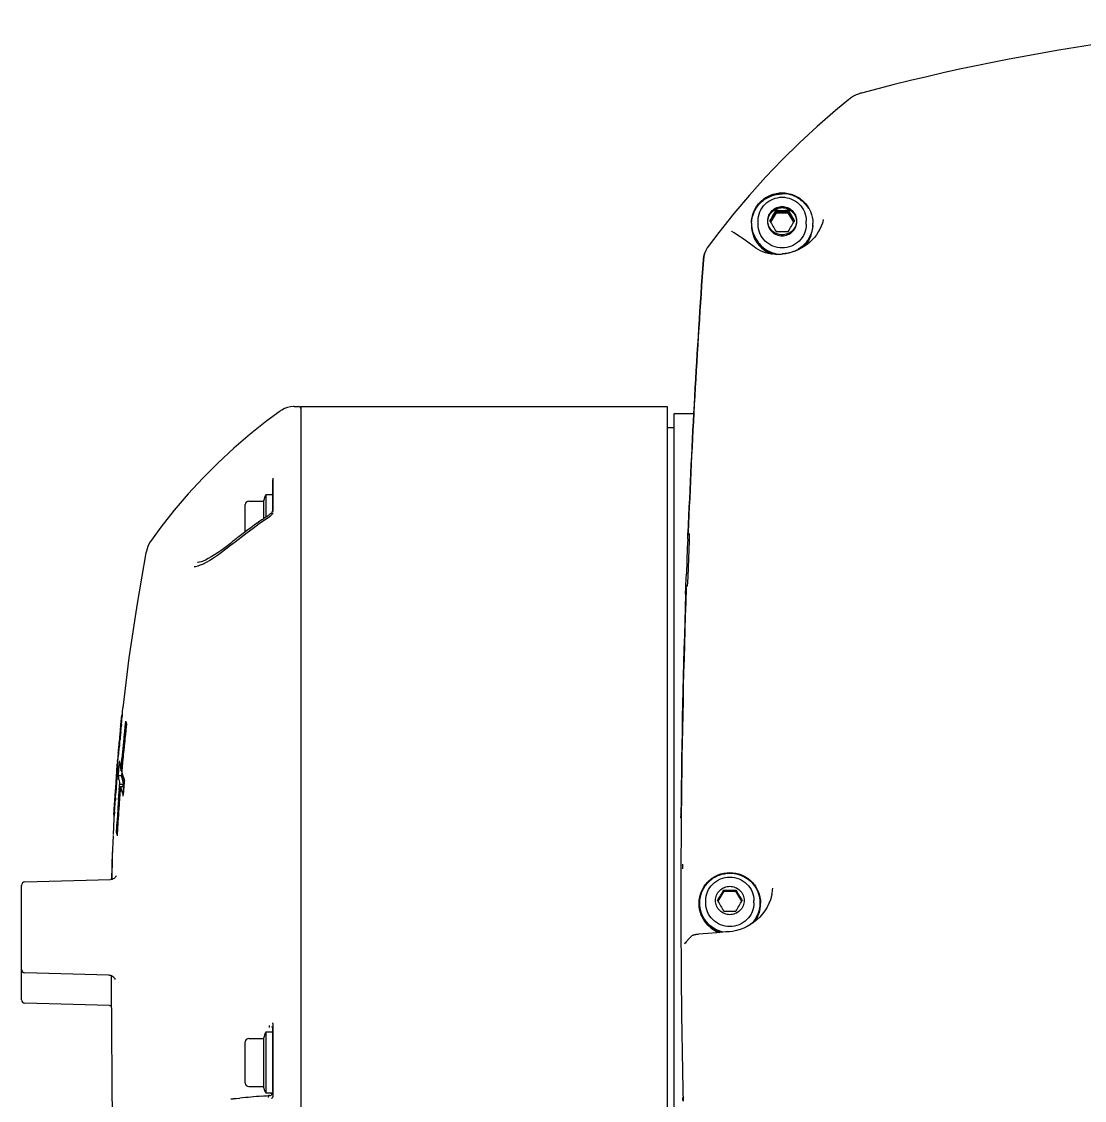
# Model space of a CAD drawing. Header units: millimetres. Extents: x 5828 to 6704, y 123 to 421.
# Drawn here: x 6340.38 to 6347.99, y 272.88 to 280.61 of the extents above; entities that cross this region are included whole.
import ezdxf

# ---------------------------------------------------------------- set-up
doc = ezdxf.new("R2010")
doc.units = ezdxf.units.MM
doc.layers.add('外形图', color=7, linetype='Continuous')

msp = doc.modelspace()

# ---------------------------------------------------------------- linework, layer by layer
at = {"layer": '外形图', "linetype": 'Continuous'}
for p, q in [((6345.7847, 279.2498), (6345.7433, 279.1786)), ((6345.7847, 279.2414), (6345.7457, 279.1743)), ((6345.7847, 279.2588), (6345.7847, 279.2498)), ((6345.7847, 279.2505), (6345.7847, 279.2414)), ((6345.7847, 279.2498), (6345.8728, 279.2498)), ((6345.7847, 279.2414), (6345.8728, 279.2414)), ((6345.8728, 279.2588), (6345.8728, 279.2498)), ((6345.8728, 279.2505), (6345.8728, 279.2414)), ((6345.9142, 279.1786), (6345.8728, 279.2498)), ((6345.9118, 279.1743), (6345.8728, 279.2414)), ((6345.6563, 279.1725), (6345.6563, 279.1809)), ((6345.6563, 279.1595), (6345.6563, 279.1725)), ((6345.7407, 279.1748), (6345.7432, 279.1789)), ((6345.9144, 279.1789), (6345.9168, 279.1748)), ((6346.0013, 279.1725), (6346.0013, 279.1809)), ((6346.0013, 279.1595), (6346.0013, 279.1725)), ((6346.1242, 279.1927), (6346.1242, 279.193)), ((6345.4685, 279.1069), (6345.4662, 279.1082)), ((6345.2923, 278.9891), (6345.2817, 278.97)), ((6345.299, 278.9988), (6345.2923, 278.9891)), ((6345.5912, 279.0231), (6345.5661, 279.0414)), ((6345.6182, 279.0029), (6345.5912, 279.0231)), ((6345.628, 278.9956), (6345.6182, 279.0029)), ((6345.2673, 278.9272), (6345.2639, 278.9023)), ((6342.2328, 277.8204), (6342.1367, 277.7493)), ((6342.2368, 277.8232), (6342.2331, 277.8206)), ((6342.2431, 277.827), (6342.2368, 277.8232)), ((6342.2626, 277.8377), (6342.2431, 277.827)), ((6342.2837, 277.8457), (6342.2626, 277.8377)), ((6342.3057, 277.8507), (6342.2837, 277.8457)), ((6342.3311, 277.8527), (6342.3638, 277.8527)), ((6342.3788, 277.8526), (6342.3788, 258.3619)), ((6342.3788, 277.8526), (6345.0038, 277.8526)), ((6345.0038, 277.8526), (6345.0038, 268.9527)), ((6342.1367, 277.7493), (6342.0162, 277.6535)), ((6345.0538, 269.0027), (6345.0538, 277.8026)), ((6345.0538, 269.0027), (6345.0538, 277.8026)), ((6345.0538, 277.8026), (6345.1939, 277.8026)), ((6345.0538, 277.8026), (6345.1939, 277.8026)), ((6345.0038, 277.7026), (6345.0538, 277.7026)), ((6345.0038, 277.7026), (6345.0538, 277.7026)), ((6342.1788, 277.3391), (6342.1788, 277.1002)), ((6342.1788, 277.1065), (6342.1788, 277.3263)), ((6341.5734, 277.2266), (6341.4733, 277.1096)), ((6342.1252, 277.2128), (6342.1115, 277.1751)), ((6342.1288, 277.2226), (6342.1288, 277.0601)), ((6342.1288, 277.2226), (6342.1788, 277.2226)), ((6341.9813, 276.9543), (6341.9813, 277.1501)), ((6342.0063, 277.1751), (6342.1115, 277.1751)), ((6342.1115, 277.1751), (6342.1115, 277.0483)), ((6341.4733, 277.1096), (6341.3778, 276.989)), ((6342.1468, 277.0557), (6342.127, 277.0422)), ((6342.139, 277.0671), (6342.1468, 277.0724)), ((6342.1502, 277.0748), (6342.1468, 277.0724)), ((6342.1788, 277.1064), (6342.1788, 277.1067)), ((6341.3778, 276.989), (6341.3088, 276.8954)), ((6342.127, 277.0422), (6342.0823, 277.0112)), ((6341.9512, 276.9147), (6341.9085, 276.8814)), ((6345.1517, 276.9028), (6345.152, 276.909)), ((6345.152, 276.909), (6345.1525, 276.922)), ((6345.1525, 276.922), (6345.1533, 276.9433)), ((6345.1533, 276.9433), (6345.1535, 276.9472)), ((6345.1557, 276.9523), (6345.1555, 276.9471)), ((6345.1629, 276.92), (6345.1626, 276.9082)), ((6345.163, 276.928), (6345.1629, 276.92)), ((6341.2728, 276.8173), (6341.2697, 276.803)), ((6341.2776, 276.8339), (6341.2728, 276.8173)), ((6341.2839, 276.8507), (6341.2776, 276.8339)), ((6341.8445, 276.8478), (6341.815, 276.8259)), ((6341.8758, 276.8722), (6341.8445, 276.8478)), ((6341.8816, 276.8768), (6341.8758, 276.8722)), ((6341.9085, 276.8814), (6341.8768, 276.8562)), ((6341.8816, 276.8768), (6341.8849, 276.8795)), ((6341.2698, 276.8032), (6341.2073, 276.4423)), ((6345.1394, 276.5714), (6345.1409, 276.615)), ((6345.1409, 276.615), (6345.1422, 276.6526)), ((6345.1529, 276.6473), (6345.1517, 276.6146)), ((6345.1372, 276.5094), (6345.1387, 276.5514)), ((6345.1387, 276.5514), (6345.1391, 276.5636)), ((6345.1391, 276.5636), (6345.1394, 276.5714)), ((6345.1491, 276.571), (6345.1444, 276.5634)), ((6345.1481, 276.5714), (6345.1478, 276.5698)), ((6341.2073, 276.4423), (6341.148, 276.0527)), ((6341.148, 276.0527), (6341.1034, 275.6939)), ((6341.0997, 275.6637), (6341.099, 275.6571)), ((6341.1022, 275.6822), (6341.102, 275.679)), ((6341.1028, 275.6869), (6341.1028, 275.687)), ((6341.1034, 275.6932), (6341.1034, 275.6934)), ((6341.1036, 275.6938), (6341.1035, 275.6938)), ((6341.0896, 275.5652), (6341.091, 275.58)), ((6341.091, 275.58), (6341.0918, 275.5873)), ((6341.0918, 275.5873), (6341.0925, 275.5945)), ((6341.0925, 275.5945), (6341.0932, 275.6015)), ((6341.0932, 275.6015), (6341.0946, 275.6152)), ((6341.0946, 275.6152), (6341.0953, 275.6219)), ((6341.0953, 275.6219), (6341.0973, 275.6412)), ((6341.0998, 275.6374), (6341.0994, 275.6317)), ((6341.0996, 275.6318), (6341.1, 275.6373)), ((6341.1003, 275.6433), (6341.0998, 275.6374)), ((6341.1218, 275.5603), (6341.1261, 275.5985)), ((6341.1244, 275.5796), (6341.1256, 275.5905)), ((6341.1266, 275.5964), (6341.1261, 275.5985)), ((6341.1296, 275.5751), (6341.1302, 275.5731)), ((6341.0828, 275.4808), (6341.0852, 275.5067)), ((6341.088, 275.5035), (6341.0861, 275.484)), ((6341.0863, 275.4842), (6341.0882, 275.504)), ((6341.0878, 275.5355), (6341.0883, 275.5415)), ((6341.0897, 275.5222), (6341.088, 275.5035)), ((6341.0882, 275.504), (6341.09, 275.5236)), ((6341.0888, 275.5577), (6341.0896, 275.5652)), ((6341.09, 275.5236), (6341.0913, 275.5376)), ((6341.0944, 275.5739), (6341.0929, 275.5574)), ((6341.113, 275.4757), (6341.1171, 275.514)), ((6341.1176, 275.522), (6341.1218, 275.5603)), ((6341.1258, 275.5349), (6341.1216, 275.4966)), ((6341.1301, 275.5731), (6341.1258, 275.5349)), ((6341.0806, 275.426), (6341.0789, 275.4084)), ((6341.08, 275.4182), (6341.081, 275.4276)), ((6341.0818, 275.4716), (6341.0812, 275.4649)), ((6341.0826, 275.4804), (6341.0818, 275.4716)), ((6341.0819, 275.4715), (6341.0828, 275.4808)), ((6341.0834, 275.4889), (6341.0826, 275.4804)), ((6341.0861, 275.484), (6341.0842, 275.4638)), ((6341.0845, 275.4648), (6341.0853, 275.4738)), ((6341.0853, 275.4738), (6341.0863, 275.4842)), ((6341.0703, 275.3614), (6341.07, 275.3571)), ((6341.0716, 275.3762), (6341.0703, 275.3614)), ((6341.106, 275.3436), (6341.1023, 275.3053)), ((6341.0612, 275.2489), (6341.0633, 275.2757)), ((6341.063, 275.2722), (6341.0618, 275.2573)), ((6341.0633, 275.2757), (6341.0644, 275.2891)), ((6341.0666, 275.3168), (6341.0654, 275.3019)), ((6341.066, 275.3091), (6341.0666, 275.316)), ((6341.0671, 275.3228), (6341.0666, 275.3168)), ((6341.0677, 275.2966), (6341.068, 275.3023)), ((6341.068, 275.3023), (6341.0682, 275.3078)), ((6341.0752, 275.2629), (6341.0762, 275.2738)), ((6341.0784, 275.3023), (6341.0773, 275.2898)), ((6341.0911, 275.2539), (6341.0945, 275.2922)), ((6341.0915, 275.2539), (6341.0942, 275.2842)), ((6341.0942, 275.2842), (6341.0978, 275.3226)), ((6341.0945, 275.2922), (6341.096, 275.3077)), ((6341.096, 275.3077), (6341.0981, 275.3306)), ((6341.0988, 275.2669), (6341.0968, 275.2453)), ((6341.0996, 275.2725), (6341.0978, 275.2518)), ((6341.1023, 275.3053), (6341.0988, 275.2669)), ((6341.0597, 275.2135), (6341.06, 275.2192)), ((6341.0618, 275.2573), (6341.0611, 275.2481)), ((6341.0613, 275.2485), (6341.0612, 275.2489)), ((6341.0624, 275.2031), (6341.0612, 275.1849)), ((6341.0613, 275.1824), (6341.0618, 275.1908)), ((6341.0618, 275.1908), (6341.0623, 275.1989)), ((6341.071, 275.2152), (6341.07, 275.2028)), ((6341.0707, 275.2081), (6341.0716, 275.2191)), ((6341.0707, 275.2081), (6341.0961, 275.2081)), ((6341.0717, 275.2012), (6341.0707, 275.2081)), ((6341.072, 275.2277), (6341.071, 275.2152)), ((6341.0716, 275.2191), (6341.0734, 275.241)), ((6341.0727, 275.2361), (6341.072, 275.2277)), ((6341.073, 275.2401), (6341.0727, 275.2361)), ((6341.0734, 275.241), (6341.0743, 275.2519)), ((6341.0743, 275.2519), (6341.0752, 275.2629)), ((6341.0908, 275.2458), (6341.0915, 275.2539)), ((6341.0908, 275.2458), (6341.0969, 275.2458)), ((6341.0974, 275.2519), (6341.0911, 275.2539)), ((6341.0968, 275.2453), (6341.0958, 275.2342)), ((6341.097, 275.2194), (6341.0961, 275.2085)), ((6341.0961, 275.2081), (6341.097, 275.2191)), ((6341.0971, 275.2012), (6341.0961, 275.2081)), ((6341.0978, 275.2518), (6341.0962, 275.2342)), ((6341.0982, 275.1943), (6341.0971, 275.2012)), ((6341.054, 275.1259), (6341.0528, 275.1083)), ((6341.0534, 275.116), (6341.0541, 275.1258)), ((6341.0543, 275.1304), (6341.054, 275.1259)), ((6341.0541, 275.1258), (6341.0548, 275.136)), ((6341.0548, 275.136), (6341.0554, 275.1461)), ((6341.0554, 275.1461), (6341.0561, 275.1559)), ((6341.0577, 275.1319), (6341.0573, 275.1248)), ((6341.0574, 275.1251), (6341.0581, 275.1355)), ((6341.0587, 275.1458), (6341.0577, 275.1319)), ((6341.0581, 275.1355), (6341.0588, 275.1456)), ((6341.06, 275.1659), (6341.0587, 275.1458)), ((6341.0588, 275.1456), (6341.0595, 275.1554)), ((6341.0612, 275.1849), (6341.06, 275.1659)), ((6341.0607, 275.1737), (6341.0613, 275.1824)), ((6341.0752, 275.1808), (6341.0739, 275.1876)), ((6341.0785, 275.1032), (6341.0807, 275.1305)), ((6341.0794, 275.1087), (6341.0811, 275.1304)), ((6341.0807, 275.1305), (6341.0816, 275.1421)), ((6341.0811, 275.1304), (6341.0824, 275.1473)), ((6341.0842, 275.1426), (6341.0816, 275.1421)), ((6341.0824, 275.1473), (6341.1077, 275.1473)), ((6341.087, 275.13), (6341.0839, 275.0912)), ((6341.1077, 275.1477), (6341.0842, 275.1426)), ((6341.087, 275.13), (6341.1122, 275.13)), ((6341.0889, 275.123), (6341.087, 275.13)), ((6341.1062, 275.1284), (6341.1077, 275.1473)), ((6341.1077, 275.1477), (6341.1063, 275.13)), ((6341.1096, 275.0989), (6341.1127, 275.1361)), ((6341.114, 275.1567), (6341.1121, 275.1348)), ((6341.1126, 275.1742), (6341.1133, 275.1724)), ((6341.1127, 275.1361), (6341.1155, 275.1676)), ((6341.1135, 275.1801), (6341.116, 275.1734)), ((6341.115, 275.1677), (6341.114, 275.1567)), ((6341.1155, 275.1676), (6341.116, 275.1734)), ((6341.0486, 275.0502), (6341.0491, 275.0562)), ((6341.052, 275.0496), (6341.0508, 275.0326)), ((6341.052, 275.0468), (6341.0527, 275.0573)), ((6341.0736, 275.0316), (6341.0764, 275.0701)), ((6341.0764, 275.0701), (6341.0794, 275.1087)), ((6341.0837, 275.0835), (6341.0807, 275.0448)), ((6341.0817, 275.0635), (6341.0809, 275.0526)), ((6341.0839, 275.0912), (6341.0817, 275.0635)), ((6341.1065, 275.0616), (6341.1096, 275.0989)), ((6341.0414, 274.9494), (6341.0419, 274.957)), ((6341.0419, 274.957), (6341.0422, 274.962)), ((6341.0422, 274.962), (6341.043, 274.9757)), ((6341.043, 274.9757), (6341.0439, 274.9905)), ((6341.0439, 274.9905), (6341.0449, 275.0066)), ((6341.0449, 275.0066), (6341.0459, 275.0239)), ((6341.0459, 274.9654), (6341.047, 274.9795)), ((6341.0389, 274.8985), (6341.034, 274.7866)), ((6341.0392, 274.8985), (6341.0393, 274.8985)), ((6341.0403, 274.929), (6341.0404, 274.9312)), ((6341.0404, 274.9312), (6341.0408, 274.9384)), ((6341.0408, 274.9384), (6341.0414, 274.9494)), ((6345.1056, 274.9307), (6345.1053, 274.9026)), ((6345.1057, 274.9392), (6345.1056, 274.9307)), ((6341.0582, 274.7974), (6341.0603, 274.8352)), ((6341.0588, 274.8027), (6341.061, 274.8406)), ((6341.0588, 274.8027), (6341.0643, 274.8027)), ((6341.0594, 274.8007), (6341.0589, 274.8027)), ((6341.061, 274.8406), (6341.0633, 274.8786)), ((6341.0643, 274.8038), (6341.0633, 274.7853)), ((6341.0655, 274.8232), (6341.0643, 274.8038)), ((6341.034, 274.779), (6341.0278, 274.63)), ((6341.0626, 274.7799), (6341.0632, 274.7778)), ((6341.0644, 274.7988), (6341.0632, 274.7777)), ((6341.0291, 274.6617), (6341.0243, 274.462)), ((6341.0278, 274.63), (6341.0244, 274.462)), ((6345.1033, 274.5728), (6345.103, 274.4866)), ((6345.1034, 274.5955), (6345.1033, 274.5728)), ((6340.3788, 273.602), (6340.3788, 274.4212)), ((6340.3788, 273.8218), (6340.3788, 274.4212)), ((6340.4031, 274.4465), (6341.0154, 274.4626)), ((6341.0564, 274.4884), (6341.0565, 274.4889)), ((6345.4097, 274.379), (6345.3683, 274.3078)), ((6345.4097, 274.3881), (6345.4097, 274.379)), ((6345.4097, 274.379), (6345.4978, 274.379)), ((6345.4978, 274.3881), (6345.4978, 274.379)), ((6345.5392, 274.3078), (6345.4978, 274.379)), ((6345.7547, 274.3558), (6345.7547, 274.3557)), ((6345.2813, 274.2971), (6345.2813, 274.3101)), ((6345.6263, 274.2971), (6345.6263, 274.3101)), ((6345.1032, 274.085), (6345.1036, 274.0101)), ((6345.1778, 274.0563), (6345.1293, 274.0058)), ((6345.1776, 274.0561), (6345.1778, 274.0563)), ((6345.2952, 274.0767), (6345.2296, 274.0709)), ((6345.3604, 274.0822), (6345.2952, 274.0767)), ((6345.4254, 274.0875), (6345.3604, 274.0822)), ((6345.4518, 274.0896), (6345.4254, 274.0875)), ((6345.1036, 274.0101), (6345.1036, 274.0057)), ((6340.3788, 273.6039), (6340.3788, 273.8199)), ((6341.0051, 273.7791), (6340.4031, 273.7949)), ((6341.021, 273.7759), (6341.0213, 273.7149)), ((6341.0484, 273.7488), (6341.0484, 273.749)), ((6341.0213, 273.7145), (6341.1104, 261.4665)), ((6341.0087, 273.5612), (6340.4031, 273.577)), ((6342.1547, 273.4032), (6342.1554, 273.4181)), ((6342.1788, 273.4248), (6342.1788, 272.9132)), ((6342.1252, 273.3628), (6342.1115, 273.3251)), ((6342.1288, 273.3726), (6342.1288, 272.9326)), ((6342.1288, 273.3726), (6342.1788, 273.3726)), ((6342.1788, 272.9435), (6342.1788, 273.3951)), ((6341.9813, 273.0051), (6341.9813, 273.3001)), ((6342.0063, 273.3251), (6342.1115, 273.3251)), ((6342.1115, 273.3251), (6342.1115, 272.9801)), ((6342.1788, 273.1527), (6342.1788, 273.1805)), ((6342.0063, 272.9801), (6342.1115, 272.9801)), ((6342.1252, 272.9425), (6342.1115, 272.9801)), ((6341.8771, 272.8929), (6341.8947, 272.8931)), ((6341.9057, 272.8935), (6341.8947, 272.8931)), ((6341.917, 272.8946), (6341.9427, 272.897)), ((6342.1764, 272.9326), (6342.1288, 272.9326)), ((6342.1449, 272.9156), (6342.1547, 272.9165)), ((6345.1181, 272.9232), (6345.1186, 272.9026)), ((6345.1186, 272.9026), (6345.1192, 272.876))]:
    msp.add_line(p, q, dxfattribs=at)
for points in [[(6346.3063, 280.0524), (6346.2105, 279.9732), (6346.0797, 279.8593), (6345.9526, 279.7416), (6345.8292, 279.6202), (6345.7097, 279.4952), (6345.5942, 279.3669), (6345.4827, 279.2352), (6345.3754, 279.1003), (6345.299, 278.9988)], [(6346.1242, 279.193), (6346.1235, 279.1896), (6346.1173, 279.1672), (6346.1091, 279.145), (6346.0992, 279.1236), (6346.0877, 279.1032), (6346.0744, 279.0834), (6346.0596, 279.0646), (6346.0436, 279.0469), (6346.026, 279.0302), (6346.0068, 279.0143), (6345.9865, 278.9999), (6345.9653, 278.987), (6345.9434, 278.9756), (6345.9211, 278.966), (6345.8986, 278.9581), (6345.8762, 278.9518), (6345.8539, 278.9472), (6345.8319, 278.9441), (6345.8102, 278.9425), (6345.789, 278.9423), (6345.7682, 278.9435), (6345.7479, 278.946), (6345.7282, 278.9499), (6345.7091, 278.9549), (6345.6907, 278.9612), (6345.673, 278.9687), (6345.6561, 278.9773), (6345.64, 278.9871), (6345.628, 278.9956)], [(6345.5215, 279.0728), (6345.502, 279.0858), (6345.4844, 279.0972), (6345.4685, 279.1069)], [(6345.5661, 279.0414), (6345.5428, 279.058), (6345.5215, 279.0728)], [(6345.2817, 278.97), (6345.2733, 278.9492), (6345.2673, 278.9272)], [(6342.331, 277.8527), (6342.3282, 277.8526), (6342.3057, 277.8507)], [(6342.0162, 277.6535), (6341.8994, 277.5532), (6341.7866, 277.4485), (6341.6779, 277.3396), (6341.5734, 277.2266)], [(6342.1754, 277.0833), (6342.1733, 277.0803), (6342.1708, 277.0771), (6342.168, 277.0739), (6342.1648, 277.0706), (6342.1614, 277.0673), (6342.1578, 277.0641), (6342.154, 277.061), (6342.1501, 277.0581), (6342.1468, 277.0557)], [(6342.1637, 277.0861), (6342.1606, 277.0832), (6342.1573, 277.0804), (6342.1538, 277.0775), (6342.1502, 277.0748)], [(6342.1714, 277.0945), (6342.1691, 277.0918), (6342.1665, 277.089), (6342.1637, 277.0861)], [(6342.1788, 277.1066), (6342.1787, 277.1063), (6342.1784, 277.1053), (6342.1776, 277.1036), (6342.1765, 277.1017), (6342.1751, 277.0994), (6342.1734, 277.097), (6342.1714, 277.0945)], [(6342.1788, 277.09), (6342.1788, 277.0902), (6342.1786, 277.0896), (6342.1781, 277.0881), (6342.177, 277.086), (6342.1754, 277.0833)], [(6342.0823, 277.0112), (6342.0382, 276.9796), (6341.9945, 276.9474), (6341.9512, 276.9147)], [(6341.3087, 276.8953), (6341.3013, 276.8842), (6341.2917, 276.8675), (6341.2839, 276.8507)], [(6345.1624, 276.9429), (6345.1624, 276.943), (6345.1623, 276.9434), (6345.1623, 276.9433), (6345.1624, 276.9426), (6345.1625, 276.9415), (6345.1626, 276.9401), (6345.1627, 276.9382), (6345.1628, 276.9359), (6345.1629, 276.9333), (6345.163, 276.9304), (6345.163, 276.928)], [(6341.815, 276.8259), (6341.7873, 276.8065), (6341.7616, 276.7894), (6341.7381, 276.7749), (6341.7167, 276.7627), (6341.6975, 276.7529), (6341.6806, 276.7453), (6341.6663, 276.7399), (6341.6541, 276.7363), (6341.6436, 276.7343), (6341.6388, 276.7338)], [(6341.8768, 276.8562), (6341.8434, 276.8302), (6341.8117, 276.8066)], [(6341.7021, 276.7356), (6341.6795, 276.7239), (6341.6589, 276.7148), (6341.6407, 276.7082), (6341.6252, 276.7043), (6341.6146, 276.7029)], [(6341.8117, 276.8066), (6341.7817, 276.7853), (6341.7533, 276.7663), (6341.7268, 276.7497), (6341.7021, 276.7356)], [(6345.1516, 276.6143), (6345.1515, 276.6127), (6345.1513, 276.6079), (6345.1511, 276.6031), (6345.1508, 276.5985), (6345.1505, 276.5942), (6345.1502, 276.59), (6345.1498, 276.5861), (6345.1495, 276.5825), (6345.1491, 276.5792), (6345.1488, 276.5762), (6345.1484, 276.5736), (6345.1481, 276.5714)], [(6341.0565, 274.4889), (6341.0567, 274.4895), (6341.0567, 274.4894), (6341.0564, 274.4887), (6341.0558, 274.4873), (6341.0546, 274.485), (6341.0527, 274.4821), (6341.0501, 274.4789), (6341.0469, 274.4754), (6341.0423, 274.4716), (6341.0362, 274.4679), (6341.0292, 274.465), (6341.0217, 274.4631), (6341.0154, 274.4626)], [(6345.7547, 274.3558), (6345.7522, 274.3454), (6345.744, 274.3177), (6345.7332, 274.2907), (6345.7201, 274.2647), (6345.7048, 274.2399), (6345.6875, 274.2165), (6345.6684, 274.1948), (6345.6478, 274.1749), (6345.6258, 274.1568), (6345.6025, 274.1407), (6345.5783, 274.1267), (6345.5531, 274.1148), (6345.5273, 274.105), (6345.5009, 274.0975)], [(6345.1877, 274.0631), (6345.1847, 274.0615), (6345.1814, 274.0594), (6345.1782, 274.0567), (6345.1776, 274.0561)], [(6345.2296, 274.0709), (6345.2244, 274.0704), (6345.2195, 274.0699), (6345.215, 274.0694), (6345.2107, 274.0688), (6345.2067, 274.0681), (6345.203, 274.0675), (6345.1996, 274.0668), (6345.1964, 274.066), (6345.1934, 274.0652), (6345.1905, 274.0642), (6345.1877, 274.0631)], [(6345.5009, 274.0975), (6345.474, 274.0922), (6345.4518, 274.0896)], [(6341.0051, 273.7791), (6341.0149, 273.7779), (6341.0234, 273.7751), (6341.0306, 273.7712), (6341.0365, 273.7666), (6341.0409, 273.762), (6341.0441, 273.7576), (6341.0462, 273.7541), (6341.0474, 273.7516), (6341.0481, 273.7498), (6341.0484, 273.7488), (6341.0484, 273.7488)], [(6341.0087, 273.5612), (6341.0182, 273.56), (6341.0224, 273.5586)], [(6342.1756, 273.4367), (6342.1763, 273.4354), (6342.1773, 273.4333), (6342.1781, 273.4308), (6342.1786, 273.4279), (6342.1788, 273.4248)], [(6342.1788, 272.9132), (6342.1786, 272.9103), (6342.1782, 272.9076), (6342.1775, 272.905), (6342.1766, 272.9026), (6342.1755, 272.9005), (6342.1743, 272.8985), (6342.1731, 272.8968), (6342.1718, 272.8952), (6342.1704, 272.8938)]]:
    msp.add_lwpolyline(points, dxfattribs=at)
for centre, radius, start, end in [((6350.2903, 265.567), 15.044, 90.29072, 105.00137), ((6346.4603, 279.8615), 0.2453, 121.5308, 128.87982), ((6346.4597, 279.8627), 0.244, 111.93122, 121.55288), ((6346.4584, 279.8654), 0.2409, 110.43031, 111.89886), ((6346.4587, 279.8647), 0.2417, 104.96009, 110.42842), ((6343.2207, 280.7), 2.9413, 328.956, 330.66131), ((6343.2482, 280.6758), 2.9095, 329.03788, 330.66889), ((6345.8304, 280.8503), 1.5921, 268.35842, 269.94292), ((6345.8304, 280.8419), 1.5921, 268.35842, 269.94292), ((6345.8272, 280.8503), 1.5921, 270.05708, 271.64158), ((6345.8272, 280.8419), 1.5921, 270.05708, 271.64158), ((6348.5023, 280.7381), 3.017, 209.36009, 211.0226), ((6348.5099, 280.7342), 3.0258, 209.36244, 210.93077), ((6345.8253, 279.1574), 0.2165, 177.79097, 179.42644), ((6345.825, 279.1657), 0.2163, 180.00015, 181.10601), ((6345.8253, 279.1658), 0.2165, 181.10601, 182.20891), ((6345.825, 279.1574), 0.2162, 179.42672, 179.71308), ((6345.8249, 279.1574), 0.2161, 179.71308, 179.99999), ((6345.826, 279.1575), 0.2172, 180.02077, 216.9142), ((6345.826, 279.1513), 0.2172, 180.02077, 216.9142), ((6345.8255, 279.1658), 0.2168, 182.20891, 183.35721), ((6345.8256, 279.1658), 0.2169, 183.35716, 183.83397), ((6345.8262, 279.1659), 0.2174, 183.85712, 220.25183), ((6348.3048, 280.6243), 2.9413, 209.33869, 211.044), ((6343.2873, 280.6624), 3.017, 328.9774, 330.63991), ((6345.8311, 279.1576), 0.2177, 309.27448, 359.94852), ((6345.8314, 279.1513), 0.2174, 316.48446, 359.96684), ((6345.8312, 279.1725), 0.1701, 0.00141, 2.81206), ((6345.8319, 279.1658), 0.2169, 356.16603, 356.64284), ((6345.832, 279.1658), 0.2168, 356.64279, 357.79109), ((6345.8323, 279.1574), 0.2165, 0.57356, 2.20903), ((6345.8322, 279.1658), 0.2165, 357.79109, 358.89399), ((6345.8325, 279.1657), 0.2163, 358.89399, 359.99985), ((6345.8326, 279.1574), 0.2162, 0.28692, 0.57328), ((6345.8326, 279.1574), 0.2161, 0.00001, 0.28692), ((6345.8304, 280.699), 1.5921, 268.35842, 269.94292), ((6345.8272, 280.699), 1.5921, 270.05708, 271.64158), ((6345.8271, 279.1582), 0.2185, 216.87993, 219.35831), ((6345.8271, 279.152), 0.2185, 216.87981, 220.21645), ((6345.8269, 279.158), 0.2183, 219.35866, 220.21732), ((6345.8284, 279.1595), 0.2204, 220.26662, 260.26702), ((6345.8283, 279.1533), 0.2203, 220.26406, 251.13616), ((6345.8286, 279.1597), 0.2163, 219.52208, 268.76287), ((6410.1046, 274.3161), 65.0044, 175.954039, 177.680311), ((6409.9576, 274.3304), 64.8549, 175.957415, 177.683094), ((6345.4347, 278.8902), 0.1729, 164.90724, 175.88551), ((6342.3638, 277.8377), 0.015, 0, 90), ((6342.1393, 277.2076), 0.015, 134.44366, 160), ((6342.0063, 277.1501), 0.025, 90, 180), ((6344.4326, 273.6938), 4.0792, 124.59754, 125.11394), ((6344.4384, 273.6854), 4.0895, 124.38729, 124.59767), ((6344.4414, 273.681), 4.0947, 124.21424, 124.3873), ((6344.4065, 273.7305), 4.0342, 125.1102, 127.71135), ((6344.3696, 273.7785), 3.9736, 128.23965, 128.7028), ((6344.3787, 273.7668), 3.9885, 127.71542, 128.23962), ((6410.0954, 274.3165), 64.9952, 177.719487, 177.940203), ((6409.2596, 274.3604), 64.1475, 177.723416, 177.956923), ((6408.0062, 274.3714), 62.9054, 178.052313, 179.490542), ((6409.7854, 274.3392), 64.6825, 178.040187, 179.468532), ((6332.5376, 276.3388), 8.5911, 354.80687, 355.27967), ((6333.7269, 276.2331), 7.3969, 354.88692, 355.23416), ((6334.5623, 276.1626), 6.5586, 355.24126, 355.35669), ((6335.4982, 276.0928), 5.6203, 355.3506, 355.46761), ((6354.7048, 274.0433), 13.6671, 173.54575, 173.82244), ((6341.8634, 275.777), 0.7586, 193.77589, 195.1448), ((6353.8941, 274.1228), 12.8457, 173.49165, 173.66343), ((6333.1845, 276.2383), 7.9345, 354.70956, 354.91863), ((6324.8778, 277.0278), 16.2817, 354.69414, 354.81833), ((6354.5743, 274.0565), 13.5363, 173.78473, 174.59936), ((6355.1863, 273.9782), 14.146, 173.81504, 174.7504), ((6354.6937, 274.034), 13.6502, 173.66343, 173.82505), ((6331.8876, 276.3304), 9.2343, 354.3066, 354.66304), ((6325.7981, 276.9154), 15.3548, 354.43351, 354.57504), ((6330.7935, 276.4166), 10.3349, 354.5085, 354.71569), ((6354.6797, 274.0461), 13.6418, 173.98442, 174.63051), ((6354.8389, 274.0157), 13.797, 173.83851, 174.4771), ((6354.899, 274.1822), 13.8788, 175.14373, 175.2857), ((6345.1182, 274.9801), 4.0655, 174.88325, 175.07261), ((6344.5789, 275.0284), 3.5241, 174.66491, 174.88325), ((6344.167, 275.0669), 3.1103, 174.41767, 174.66491), ((6338.6048, 275.6109), 2.482, 353.42671, 353.97814), ((6337.1235, 275.7778), 3.9724, 353.61549, 353.9903), ((6331.8898, 276.3285), 9.2352, 353.92158, 354.34353), ((6334.6855, 276.0367), 6.4241, 353.97103, 354.10106), ((6332.6835, 276.243), 8.4367, 354.10428, 354.32279), ((6355.6548, 274.1177), 14.6374, 175.35958, 175.4763), ((6348.1021, 274.7315), 7.0597, 175.30697, 175.46925), ((6345.8541, 274.9167), 4.8042, 175.07262, 175.23295), ((6338.7966, 275.59), 2.289, 352.91778, 353.39751), ((6356.0489, 273.9869), 15.0282, 175.02629, 175.21654), ((6344.8562, 274.9391), 3.7948, 174.60796, 174.93938), ((6344.1902, 275.0016), 3.1259, 174.40095, 174.60204), ((6341.657, 275.3928), 0.5827, 190.39706, 193.10674), ((6335.3505, 275.5476), 5.719, 356.35488, 356.51714), ((6336.8771, 275.4548), 4.1896, 356.51575, 356.69809), ((6339.0199, 275.3333), 2.0434, 356.79811, 357.05998), ((6340.9311, 275.2486), 0.1302, 358.78809, 359.15998), ((6332.7606, 275.7229), 8.3182, 356.38794, 356.60085), ((6332.6555, 275.7252), 8.4231, 356.44592, 356.56258), ((6334.4026, 275.6204), 6.6728, 356.56166, 356.69905), ((6335.3188, 275.5717), 5.7556, 356.59416, 356.94468), ((6335.6891, 275.546), 5.3842, 356.70055, 356.85772), ((6336.4009, 275.507), 4.6713, 356.85756, 357.02463), ((6341.6486, 275.2889), 0.5835, 188.64418, 190.00484), ((6341.7564, 275.4103), 0.6857, 195.38218, 196.58542), ((6341.6957, 275.2925), 0.6055, 187.97383, 191.22417), ((6341.7975, 275.4289), 0.7278, 195.52101, 199.99062), ((6341.6976, 275.2924), 0.6074, 189.29313, 190.59828), ((6341.7894, 275.4202), 0.7201, 196.59009, 198.29154), ((6341.8331, 275.4347), 0.7661, 198.29127, 199.87174), ((6326.748, 276.0878), 14.3384, 355.97381, 356.11379), ((6320.2983, 276.5247), 20.8063, 355.95563, 356.14278), ((6330.5588, 275.8548), 10.5205, 356.19098, 356.34453), ((6334.6424, 275.5878), 6.4317, 356.14528, 356.30858), ((6341.6772, 275.2942), 0.6126, 190.67307, 192.59869), ((6341.7005, 275.2994), 0.6365, 192.59474, 193.82122), ((6353.8884, 274.0901), 12.8432, 175.39015, 175.56404), ((6341.7699, 275.3181), 0.7084, 195.98816, 197.72481), ((6341.7156, 275.2958), 0.6258, 190.6014, 192.48511), ((6341.7188, 275.2967), 0.629, 191.19382, 193.0761), ((6341.7341, 275.2999), 0.6447, 192.48189, 193.68853), ((6347.639, 274.5681), 6.5514, 175.03794, 175.32606), ((6336.0335, 275.4323), 5.0298, 355.67324, 355.99513), ((6329.3003, 275.8868), 11.7817, 355.73711, 355.91141), ((6331.2926, 275.7737), 9.7828, 355.91394, 356.10018), ((6327.2176, 276.0442), 13.8702, 355.88779, 356.03765), ((6354.9966, 274.021), 13.96, 175.71336, 176.65668), ((6355.304, 273.9762), 14.2633, 175.70357, 176.47441), ((6355.1251, 273.9914), 14.0842, 175.6789, 176.30451), ((6354.9179, 274.0319), 13.8808, 175.57334, 175.73357), ((6341.826, 275.3363), 0.7673, 197.73896, 200.36835), ((6344.58, 274.8152), 3.4825, 175.63752, 175.81756), ((6345.3188, 274.7584), 4.2235, 175.33493, 175.63224), ((6336.9761, 275.2913), 4.0826, 355.13249, 355.49093), ((6336.1395, 275.3533), 4.9217, 355.32183, 355.47973), ((6331.6981, 275.7093), 9.3771, 355.47997, 355.66357), ((6331.1948, 275.7469), 9.8821, 355.54581, 355.72954), ((6328.9392, 275.9191), 12.144, 355.66054, 355.81335), ((6354.919, 274.0259), 13.8819, 175.84536, 176.47852), ((6342.8902, 274.8311), 1.8525, 176.97136, 177.21327), ((6340.1655, 275.0039), 0.8805, 354.04076, 354.53734), ((6355.205, 273.9862), 14.1643, 176.30434, 176.61257), ((6411.2455, 274.325), 66.1427, 179.499635, 179.765728), ((6355.2757, 273.9827), 14.2347, 176.49338, 176.71329), ((6340.4038, 274.4215), 0.025, 91.5, 180), ((6410.82, 274.3244), 65.7171, 179.858584, 180.20867), ((6342.8457, 275.8292), 2.9413, 328.956, 330.66131), ((6345.4554, 275.9795), 1.5921, 268.35842, 269.94292), ((6345.4522, 275.9795), 1.5921, 270.05708, 271.64158), ((6348.1273, 275.8673), 3.017, 209.36009, 211.0226), ((6345.4508, 274.4217), 0.3109, 347.7694, 356.22448), ((6347.9298, 275.7536), 2.9413, 209.33869, 211.044), ((6342.9123, 275.7916), 3.017, 328.9774, 330.63991), ((6345.4565, 274.2951), 0.2173, 319.5276, 359.97308), ((6345.4566, 274.2889), 0.2172, 324.65307, 359.98149), ((6345.4528, 274.29), 0.2194, 204.80203, 250.19708), ((6345.4554, 275.8282), 1.5921, 268.35842, 269.94292), ((6345.4522, 275.8282), 1.5921, 270.05708, 271.64158), ((6407.572, 274.3032), 62.4691, 180.272906, 181.26583), ((6340.4038, 273.8199), 0.025, 180, 268.5), ((6340.4038, 273.602), 0.025, 180, 268.5), ((6342.1517, 273.3944), 0.0271, 28.89328, 36.36261), ((6342.1393, 273.3576), 0.015, 134.44366, 160), ((6342.0063, 273.3001), 0.025, 90, 180), ((6342.0063, 273.0051), 0.025, 180, 270), ((6341.8813, 273.2643), 0.3715, 272.06906, 275.1388), ((6341.8804, 273.2749), 0.3821, 275.12617, 275.50527), ((6344.4586, 246.6252), 26.392, 95.12595, 95.4702), ((6342.1393, 272.9476), 0.015, 200, 225.55634), ((6342.1298, 272.9169), 0.0428, 21.25401, 23.61155)]:
    msp.add_arc(centre, radius, start, end, dxfattribs=at)
for points, knots in [([(6345.6088, 279.1657), (6345.6088, 279.1941), (6345.6203, 279.2516), (6345.6693, 279.3242), (6345.7424, 279.3727), (6345.8002, 279.3841), (6345.8288, 279.3841)], [0, 0, 0, 0, 0.249111, 0.498743, 0.749113, 1, 1, 1, 1]), ([(6345.6089, 279.1657), (6345.61, 279.1934), (6345.6231, 279.2491), (6345.6725, 279.3187), (6345.7445, 279.3649), (6345.8009, 279.3757), (6345.8288, 279.3757)], [0, 0, 0, 0, 0.249113, 0.498763, 0.749134, 1, 1, 1, 1]), ([(6345.6409, 279.2709), (6345.6594, 279.3034), (6345.7149, 279.3597), (6345.7912, 279.3798), (6345.8288, 279.3798)], [0, 0, 0, 0, 0.499157, 1, 1, 1, 1]), ([(6345.8288, 279.3841), (6345.8574, 279.3841), (6345.9151, 279.3727), (6345.9883, 279.3242), (6346.0373, 279.2516), (6346.0488, 279.1941), (6346.0488, 279.1657)], [0, 0, 0, 0, 0.250887, 0.501257, 0.750889, 1, 1, 1, 1]), ([(6345.8288, 279.3798), (6345.8663, 279.3798), (6345.9427, 279.3597), (6345.9982, 279.3034), (6346.0167, 279.2709)], [0, 0, 0, 0, 0.500843, 1, 1, 1, 1]), ([(6345.6563, 279.1809), (6345.6563, 279.2032), (6345.6653, 279.2483), (6345.7037, 279.3053), (6345.7611, 279.3434), (6345.8064, 279.3523), (6345.8288, 279.3523)], [0, 0, 0, 0, 0.249347, 0.499077, 0.749349, 1, 1, 1, 1]), ([(6345.8288, 279.0822), (6345.8154, 279.0822), (6345.7885, 279.0875), (6345.7544, 279.1101), (6345.7315, 279.144), (6345.7235, 279.184), (6345.7315, 279.224), (6345.7544, 279.2579), (6345.7885, 279.2805), (6345.8154, 279.2858), (6345.8288, 279.2858)], [0, 0, 0, 0, 0.125446, 0.250629, 0.375445, 0.499999, 0.624552, 0.749367, 0.874551, 1, 1, 1, 1]), ([(6345.8288, 279.3523), (6345.8512, 279.3523), (6345.8965, 279.3434), (6345.9538, 279.3053), (6345.9923, 279.2483), (6346.0013, 279.2032), (6346.0013, 279.1809)], [0, 0, 0, 0, 0.250651, 0.500923, 0.750653, 1, 1, 1, 1]), ([(6345.8288, 279.2858), (6345.8421, 279.2858), (6345.869, 279.2805), (6345.9031, 279.2579), (6345.926, 279.224), (6345.934, 279.184), (6345.926, 279.144), (6345.9031, 279.1101), (6345.869, 279.0875), (6345.8421, 279.0822), (6345.8288, 279.0822)], [0, 0, 0, 0, 0.125446, 0.250629, 0.375445, 0.499999, 0.624552, 0.749367, 0.874551, 1, 1, 1, 1]), ([(6345.8288, 279.0738), (6345.8154, 279.0738), (6345.7885, 279.0791), (6345.7544, 279.1017), (6345.7315, 279.1356), (6345.7235, 279.1756), (6345.7315, 279.2156), (6345.7544, 279.2495), (6345.7885, 279.2721), (6345.8154, 279.2774), (6345.8288, 279.2774)], [0, 0, 0, 0, 0.125446, 0.250629, 0.375445, 0.499999, 0.624552, 0.749367, 0.874551, 1, 1, 1, 1]), ([(6345.8288, 279.2774), (6345.8421, 279.2774), (6345.869, 279.2721), (6345.9031, 279.2495), (6345.926, 279.2156), (6345.934, 279.1756), (6345.926, 279.1356), (6345.9031, 279.1017), (6345.869, 279.0791), (6345.8421, 279.0738), (6345.8288, 279.0738)], [0, 0, 0, 0, 0.125446, 0.250629, 0.375445, 0.499999, 0.624552, 0.749367, 0.874551, 1, 1, 1, 1]), ([(6345.8288, 278.9884), (6345.8063, 278.9884), (6345.761, 278.9972), (6345.7037, 279.0353), (6345.6653, 279.0922), (6345.6563, 279.1373), (6345.6563, 279.1595)], [0, 0, 0, 0, 0.250887, 0.501257, 0.75089, 1, 1, 1, 1]), ([(6346.0013, 279.1595), (6346.0013, 279.1373), (6345.9923, 279.0922), (6345.9538, 279.0353), (6345.8965, 278.9972), (6345.8512, 278.9884), (6345.8288, 278.9884)], [0, 0, 0, 0, 0.24911, 0.498743, 0.749113, 1, 1, 1, 1]), ([(6346.0483, 279.1513), (6346.0465, 279.1241), (6346.0323, 279.0699), (6345.9826, 279.0025), (6345.9115, 278.9578), (6345.8562, 278.9474), (6345.8288, 278.9474)], [0, 0, 0, 0, 0.249116, 0.49878, 0.74915, 1, 1, 1, 1]), ([(6345.1558, 276.9426), (6345.1556, 276.9433), (6345.1554, 276.9447), (6345.1554, 276.9461), (6345.1554, 276.9468)], [0, 0, 0, 0, 0.505473, 1, 1, 1, 1]), ([(6345.1575, 276.9378), (6345.1571, 276.9386), (6345.1564, 276.9401), (6345.156, 276.9417), (6345.1558, 276.9426)], [0, 0, 0, 0, 0.507434, 1, 1, 1, 1]), ([(6345.1639, 276.929), (6345.1626, 276.9303), (6345.1602, 276.933), (6345.1582, 276.9362), (6345.1575, 276.9378)], [0, 0, 0, 0, 0.507698, 1, 1, 1, 1]), ([(6345.1407, 276.5513), (6345.1408, 276.5533), (6345.1417, 276.5575), (6345.1438, 276.5611), (6345.145, 276.5629)], [0, 0, 0, 0, 0.484644, 1, 1, 1, 1]), ([(6341.1023, 275.684), (6341.1023, 275.6838), (6341.1023, 275.6832), (6341.1023, 275.6825), (6341.1022, 275.6822)], [0, 0, 0, 0, 0.403473, 1, 1, 1, 1]), ([(6341.1034, 275.6934), (6341.1034, 275.6935), (6341.1035, 275.6936), (6341.1035, 275.6938), (6341.1035, 275.6938)], [0, 0, 0, 0, 0.630795, 1, 1, 1, 1]), ([(6341.1034, 275.683), (6341.1035, 275.6854), (6341.1037, 275.6888), (6341.1038, 275.6923), (6341.1037, 275.6934)], [0, 0, 0, 0, 0.680432, 1, 1, 1, 1]), ([(6341.1037, 275.6934), (6341.1037, 275.6935), (6341.1037, 275.6936), (6341.1036, 275.6938), (6341.1036, 275.6938)], [0, 0, 0, 0, 0.700987, 1, 1, 1, 1]), ([(6341.1256, 275.5905), (6341.1263, 275.5879), (6341.1275, 275.5828), (6341.1289, 275.5776), (6341.1296, 275.5751)], [0, 0, 0, 0, 0.498478, 1, 1, 1, 1]), ([(6341.0883, 275.5415), (6341.0886, 275.545), (6341.0891, 275.551), (6341.0896, 275.557), (6341.0898, 275.5595)], [0, 0, 0, 0, 0.580136, 1, 1, 1, 1]), ([(6341.0898, 275.5595), (6341.0899, 275.561), (6341.09, 275.5632), (6341.0902, 275.5654), (6341.0901, 275.5661)], [0, 0, 0, 0, 0.66855, 1, 1, 1, 1]), ([(6341.0901, 275.5661), (6341.0901, 275.5662), (6341.0902, 275.5662), (6341.0901, 275.5664), (6341.0901, 275.5664)], [0, 0, 0, 0, 0.814385, 1, 1, 1, 1]), ([(6341.0913, 275.5376), (6341.0917, 275.5416), (6341.0924, 275.5495), (6341.0931, 275.5573), (6341.0934, 275.5612)], [0, 0, 0, 0, 0.50652, 1, 1, 1, 1]), ([(6341.0711, 275.3695), (6341.0712, 275.3699), (6341.0736, 275.376), (6341.0729, 275.3829), (6341.0736, 275.389)], [0, 0, 0, 0, 0.06032, 1, 1, 1, 1]), ([(6341.0729, 275.3816), (6341.0734, 275.3859), (6341.0746, 275.3968), (6341.0757, 275.4077), (6341.0764, 275.4143)], [0, 0, 0, 0, 0.394756, 1, 1, 1, 1]), ([(6341.0605, 275.2285), (6341.0607, 275.2322), (6341.061, 275.238), (6341.0612, 275.2438), (6341.0613, 275.2458)], [0, 0, 0, 0, 0.644876, 1, 1, 1, 1]), ([(6341.0613, 275.2467), (6341.0613, 275.247), (6341.0613, 275.2476), (6341.0613, 275.2482), (6341.0613, 275.2485)], [0, 0, 0, 0, 0.599226, 1, 1, 1, 1]), ([(6341.0573, 275.1248), (6341.0568, 275.1183), (6341.0559, 275.1053), (6341.055, 275.0923), (6341.0546, 275.0858)], [0, 0, 0, 0, 0.501467, 1, 1, 1, 1]), ([(6341.0472, 275.0307), (6341.0474, 275.0331), (6341.0479, 275.0396), (6341.0483, 275.0461), (6341.0486, 275.0502)], [0, 0, 0, 0, 0.367267, 1, 1, 1, 1]), ([(6341.0464, 275.0262), (6341.0465, 275.0263), (6341.0474, 275.0276), (6341.047, 275.0294), (6341.0472, 275.0307)], [0, 0, 0, 0, 0.088258, 1, 1, 1, 1]), ([(6341.0464, 275.0271), (6341.0464, 275.0269), (6341.0464, 275.0268), (6341.0464, 275.0262), (6341.0464, 275.0262)], [0, 0, 0, 0, 0.79485, 1, 1, 1, 1]), ([(6341.0396, 274.8996), (6341.0396, 274.8994), (6341.0395, 274.899), (6341.0394, 274.8986), (6341.0393, 274.8985)], [0, 0, 0, 0, 0.66318, 1, 1, 1, 1]), ([(6341.0413, 274.9125), (6341.041, 274.9097), (6341.0405, 274.9054), (6341.0399, 274.9011), (6341.0396, 274.8996)], [0, 0, 0, 0, 0.653476, 1, 1, 1, 1]), ([(6345.1039, 274.9026), (6345.1007, 274.9026), (6345.1062, 274.9182), (6345.1033, 274.9245), (6345.1034, 274.9307)], [0, 0, 0, 0, 0.334703, 1, 1, 1, 1]), ([(6341.0633, 274.7853), (6341.0626, 274.7879), (6341.0612, 274.793), (6341.0599, 274.7981), (6341.0594, 274.8007)], [0, 0, 0, 0, 0.501451, 1, 1, 1, 1]), ([(6345.2338, 274.295), (6345.2338, 274.3234), (6345.2453, 274.3809), (6345.2943, 274.4534), (6345.3674, 274.502), (6345.4252, 274.5133), (6345.4538, 274.5133)], [0, 0, 0, 0, 0.249111, 0.498743, 0.749113, 1, 1, 1, 1]), ([(6345.4071, 274.086), (6345.3816, 274.0916), (6345.3323, 274.1123), (6345.2746, 274.1674), (6345.2404, 274.2394), (6345.2345, 274.3188), (6345.2576, 274.3951), (6345.3066, 274.458), (6345.375, 274.4994), (6345.4276, 274.509), (6345.4538, 274.509)], [0, 0, 0, 0, 0.125368, 0.250423, 0.375151, 0.499711, 0.624345, 0.749259, 0.874516, 1, 1, 1, 1]), ([(6345.4538, 274.5133), (6345.4824, 274.5133), (6345.5401, 274.502), (6345.6133, 274.4534), (6345.6623, 274.3809), (6345.6738, 274.3234), (6345.6738, 274.295)], [0, 0, 0, 0, 0.250887, 0.501257, 0.750889, 1, 1, 1, 1]), ([(6345.4538, 274.509), (6345.4956, 274.509), (6345.5812, 274.4836), (6345.6651, 274.3812), (6345.678, 274.2496), (6345.635, 274.1717), (6345.6052, 274.1426)], [0, 0, 0, 0, 0.251016, 0.50104, 0.750309, 1, 1, 1, 1]), ([(6345.2813, 274.3101), (6345.2813, 274.3324), (6345.2903, 274.3776), (6345.3287, 274.4345), (6345.3861, 274.4726), (6345.4314, 274.4815), (6345.4538, 274.4815)], [0, 0, 0, 0, 0.249347, 0.499077, 0.749349, 1, 1, 1, 1]), ([(6345.4538, 274.2114), (6345.4404, 274.2114), (6345.4135, 274.2167), (6345.3794, 274.2393), (6345.3565, 274.2732), (6345.3485, 274.3132), (6345.3565, 274.3532), (6345.3794, 274.3871), (6345.4135, 274.4097), (6345.4404, 274.415), (6345.4538, 274.415)], [0, 0, 0, 0, 0.125446, 0.250629, 0.375445, 0.499999, 0.624552, 0.749367, 0.874551, 1, 1, 1, 1]), ([(6345.4538, 274.4815), (6345.4762, 274.4815), (6345.5215, 274.4726), (6345.5788, 274.4345), (6345.6173, 274.3776), (6345.6263, 274.3324), (6345.6263, 274.3101)], [0, 0, 0, 0, 0.250651, 0.500923, 0.750653, 1, 1, 1, 1]), ([(6345.4538, 274.415), (6345.4671, 274.415), (6345.494, 274.4097), (6345.5281, 274.3871), (6345.551, 274.3532), (6345.559, 274.3132), (6345.551, 274.2732), (6345.5281, 274.2393), (6345.494, 274.2167), (6345.4671, 274.2114), (6345.4538, 274.2114)], [0, 0, 0, 0, 0.125446, 0.250629, 0.375445, 0.499999, 0.624552, 0.749367, 0.874551, 1, 1, 1, 1]), ([(6345.394, 274.0849), (6345.3713, 274.0912), (6345.3276, 274.1115), (6345.2753, 274.1608), (6345.2415, 274.2242), (6345.2338, 274.2715), (6345.2338, 274.295)], [0, 0, 0, 0, 0.250811, 0.501058, 0.750714, 1, 1, 1, 1]), ([(6345.4538, 274.1259), (6345.4313, 274.1259), (6345.386, 274.1348), (6345.3287, 274.1729), (6345.2903, 274.2298), (6345.2813, 274.2748), (6345.2813, 274.2971)], [0, 0, 0, 0, 0.250887, 0.501257, 0.75089, 1, 1, 1, 1]), ([(6345.6263, 274.2971), (6345.6263, 274.2748), (6345.6173, 274.2298), (6345.5788, 274.1729), (6345.5215, 274.1348), (6345.4762, 274.1259), (6345.4538, 274.1259)], [0, 0, 0, 0, 0.24911, 0.498743, 0.749113, 1, 1, 1, 1]), ([(6345.1301, 274.0051), (6345.1319, 274.0069), (6345.1359, 274.0101), (6345.1406, 274.0122), (6345.143, 274.0128)], [0, 0, 0, 0, 0.512549, 1, 1, 1, 1]), ([(6342.1788, 273.3951), (6342.1788, 273.3973), (6342.1781, 273.4016), (6342.1764, 273.4056), (6342.1754, 273.4075)], [0, 0, 0, 0, 0.501072, 1, 1, 1, 1]), ([(6342.1547, 272.9165), (6342.1522, 272.9166), (6342.1465, 272.9119), (6342.146, 272.9056), (6342.1461, 272.902)], [0, 0, 0, 0, 0.410567, 1, 1, 1, 1]), ([(6342.1547, 272.9165), (6342.1575, 272.9168), (6342.1628, 272.9166), (6342.1688, 272.9187), (6342.1703, 272.9209)], [0, 0, 0, 0, 0.511747, 1, 1, 1, 1]), ([(6342.1703, 272.9209), (6342.1711, 272.9222), (6342.1717, 272.9264), (6342.1705, 272.9302), (6342.1696, 272.9324)], [0, 0, 0, 0, 0.389735, 1, 1, 1, 1]), ([(6345.1162, 272.8807), (6345.1161, 272.8858), (6345.1182, 272.8906), (6345.1141, 272.9026), (6345.1164, 272.9026)], [0, 0, 0, 0, 0.687061, 1, 1, 1, 1])]:
    msp.add_open_spline(points, degree=3, knots=knots, dxfattribs=at)
for points in [[(6345.284, 278.9752), (6345.2769, 278.9627), (6345.2715, 278.9491), (6345.2677, 278.9352)], [(6341.1009, 275.6487), (6341.1018, 275.6601), (6341.1027, 275.6716), (6341.1034, 275.683)], [(6341.0812, 275.4649), (6341.0802, 275.4547), (6341.0792, 275.4444), (6341.0782, 275.4342)], [(6341.0662, 275.2649), (6341.0667, 275.2755), (6341.0673, 275.286), (6341.0677, 275.2966)], [(6341.0795, 275.3147), (6341.0807, 275.3056), (6341.0822, 275.2966), (6341.0839, 275.2876)], [(6341.0448, 274.9519), (6341.044, 274.9413), (6341.0431, 274.9307), (6341.042, 274.9201)], [(6345.1169, 274.5397), (6345.117, 274.5509), (6345.1173, 274.5622), (6345.1181, 274.5733)], [(6345.2537, 274.198), (6345.2407, 274.2262), (6345.2338, 274.2578), (6345.2338, 274.2888)], [(6342.1006, 272.9117), (6342.1153, 272.913), (6342.1301, 272.9143), (6342.1449, 272.9156)]]:
    msp.add_open_spline(points, degree=3, dxfattribs=at)

doc.saveas('drawing.dxf')
